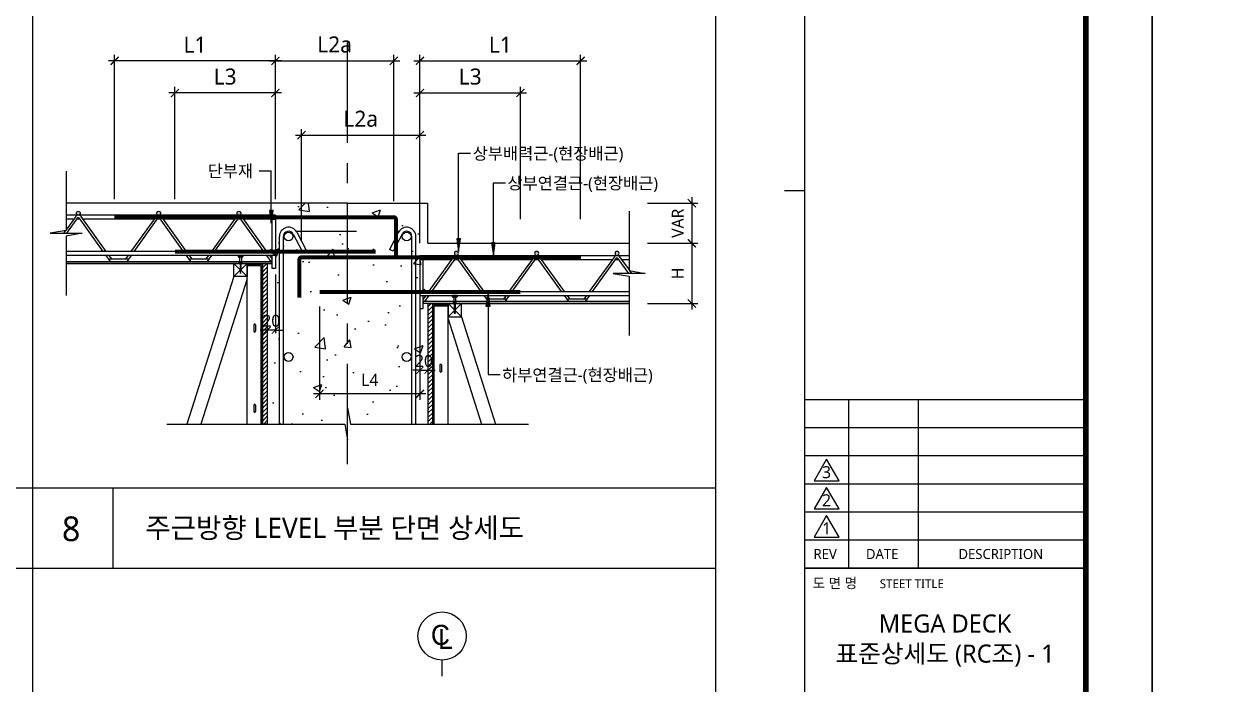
# Model space of a CAD drawing. Extents: x 10983 to 44623, y -18406 to 11294.
# Drawn here: x 16583 to 19534, y -4868 to -3223 of the extents above; entities that cross this region are included whole.
import ezdxf
from ezdxf.enums import TextEntityAlignment as Align

# ---------------------------------------------------------------- set-up
doc = ezdxf.new("R2010")
doc.units = 0
doc.header["$LTSCALE"] = 100
doc.header["$MEASUREMENT"] = 0
doc.header["$PDMODE"] = 3
doc.header["$PDSIZE"] = 10
for name, pattern in [('CEN', [62, 60, -1, 0, -1]), ('CENTERX2', [4, 2.5, -0.5, 0.5, -0.5]), ('HID', [2.5, 1.5, -1]), ('HIDDEN', [0.375, 0.25, -0.125])]:
    doc.linetypes.add(name, pattern=pattern)
doc.layers.get('0').update_dxf_attribs({"linetype": 'CONTINUOUS'})
doc.layers.get('Defpoints').update_dxf_attribs({"color": 165, "linetype": 'CONTINUOUS'})
for name, color, linetype in [('-비콘 단부', 7, 'CONTINUOUS'), ('0-TEXT', 3, 'CONTINUOUS'), ('DECK-CEN', 1, 'CEN'), ('DECK-CON', 2, 'CONTINUOUS'), ('DECK-DIM', 255, 'CONTINUOUS'), ('DECK-ETC STEEL', 6, 'CONTINUOUS'), ('DECK-HATCH', 251, 'CONTINUOUS'), ('DECK-JOINT BAR', 4, 'HIDDEN'), ('DECK-LATTICE', 7, 'CONTINUOUS'), ('DECK-PG', 4, 'CONTINUOUS'), ('DECK-RC', 251, 'CONTINUOUS'), ('DECK-RC(ETC)', 252, 'CONTINUOUS'), ('DECK-TABLE', 7, 'CONTINUOUS'), ('DECK-TEX1', 6, 'CONTINUOUS'), ('DECK-TEXT', 7, 'CONTINUOUS'), ('DECK-TITLE TEXT', 3, 'CONTINUOUS'), ('DECK-TRANS', 3, 'CONTINUOUS'), ('E2', 7, 'CONTINUOUS'), ('form', 7, 'CONTINUOUS'), ('form_TEX', 7, 'CONTINUOUS'), ('REVISION1', 10, 'CONTINUOUS')]:
    doc.layers.add(name, color=color, linetype=linetype)
doc.styles.add('SY Panel', font='malgun.ttf')
doc.styles.add('VICON TEXT', font='malgun.ttf')
doc.styles.add('굴림', font='Gulim.ttf')
doc.styles.add('맑은고딕', font='malgun.ttf')
doc.dimstyles.new('STDECK-DIM', dxfattribs={"dimtxt": 35, "dimasz": 20, "dimexe": 15, "dimexo": 40, "dimgap": 10, "dimtad": 1, "dimdec": 0, "dimtxsty": 'SY Panel', "dimblk": 'ARCHTICK', "dimcen": 2.5, "dimdle": 15, "dimclrd": 7, "dimclre": 7, "dimclrt": 6, "dimadec": 0, "dimazin": 0, "dimtfac": 1, "dimtdec": 0, "dimtmove": 0, "dimatfit": 3, "dimldrblk": 'ARCHTICK', "dimfxl": 1, "dimarcsym": 0})
doc.dimstyles.new('STDECK-DIM 2', dxfattribs={"dimscale": 2.5, "dimtxt": 12, "dimasz": 7, "dimexe": 3, "dimexo": 3, "dimgap": 3, "dimtad": 1, "dimdec": 0, "dimlunit": 6, "dimtxsty": 'VICON TEXT', "dimblk": 'ARCHTICK', "dimcen": 2.5, "dimclrd": 7, "dimclre": 7, "dimclrt": 6, "dimadec": 0, "dimazin": 0, "dimtfac": 1, "dimtdec": 0, "dimtix": 1, "dimtmove": 0, "dimatfit": 3, "dimfxl": 1, "dimarcsym": 0})
pattern_1 = [(45, (-603.847, -5267.392), (-5.303301, 5.303301), [])]

# ---------------------------------------------------------------- blocks, each defined once
blk = doc.blocks.new('_ArchTick')
at = {"color": 0, "linetype": 'ByBlock', "const_width": 0.15}
blk.add_lwpolyline([(-0.5, -0.5), (0.5, 0.5)], dxfattribs=at)
blk = doc.blocks.new('*D304')
at = {"layer": 'DECK-DIM', "color": 7, "lineweight": -2}
for p, q in [((18246.2, -3654.9), (18246.2, -3784.9)), ((18136.2, -3669.9), (18261.2, -3669.9)), ((18136.2, -3769.9), (18261.2, -3769.9))]:
    blk.add_line(p, q, dxfattribs=at)
at = {"layer": 'Defpoints', "color": 0, "ltscale": 0.5}
for p in [(18096.2, -3669.9), (18096.2, -3769.9), (18246.2, -3769.9)]:
    blk.add_point(p, dxfattribs=at)
at = {"layer": 'DECK-DIM', "color": 7, "lineweight": -2, "ltscale": 0.5, "xscale": 20, "yscale": 20, "zscale": 20}
for p, rotation in [((18246.2, -3669.9), 90), ((18246.2, -3769.9), 270)]:
    blk.add_blockref('_ArchTick', p, dxfattribs=dict(at, rotation=rotation))
at = {"layer": 'DECK-DIM', "color": 6, "ltscale": 0.5, "insert": (18211.2, -3719.9), "char_height": 30, "attachment_point": 5, "rotation": 90, "style": 'SY Panel'}
blk.add_mtext('VAR', dxfattribs=at)
blk = doc.blocks.new('*D305')
at = {"layer": 'DECK-DIM', "color": 7, "lineweight": -2}
for p, q in [((17569.5, -3923), (17569.5, -4159.9)), ((17319.5, -3927.3), (17319.5, -4159.9)), ((17584.5, -4144.9), (17304.5, -4144.9))]:
    blk.add_line(p, q, dxfattribs=at)
at = {"layer": 'Defpoints', "color": 0, "ltscale": 0.5}
for p in [(17319.5, -3887.3), (17569.5, -3883), (17319.5, -4144.9)]:
    blk.add_point(p, dxfattribs=at)
at = {"layer": 'DECK-DIM', "color": 7, "lineweight": -2, "ltscale": 0.5, "xscale": 20, "yscale": 20, "zscale": 20, "rotation": 180}
blk.add_blockref('_ArchTick', (17319.5, -4144.9), dxfattribs=at)
at = {"layer": 'DECK-DIM', "color": 7, "lineweight": -2, "ltscale": 0.5, "xscale": 20, "yscale": 20, "zscale": 20}
blk.add_blockref('_ArchTick', (17569.5, -4144.9), dxfattribs=at)
at = {"layer": 'DECK-DIM', "color": 6, "ltscale": 0.5, "insert": (17444.5, -4109.9), "char_height": 30, "attachment_point": 5, "style": 'SY Panel'}
blk.add_mtext('L4', dxfattribs=at)
blk = doc.blocks.new('*D306')
at = {"layer": 'DECK-DIM', "color": 7, "lineweight": -2}
for p, q in [((17189.5, -3847.4), (17189.5, -3993.5)), ((17209.5, -3847.4), (17209.5, -3993.5)), ((17189.5, -3986), (17172, -3986)), ((17209.5, -3986), (17189.5, -3986)), ((17209.5, -3986), (17227, -3986))]:
    blk.add_line(p, q, dxfattribs=at)
at = {"layer": 'Defpoints', "color": 0, "ltscale": 0.5}
for p in [(17189.5, -3839.9), (17209.5, -3839.9), (17189.5, -3986)]:
    blk.add_point(p, dxfattribs=at)
at = {"layer": 'DECK-DIM', "color": 7, "lineweight": -2, "ltscale": 0.5, "xscale": 17.5, "yscale": 17.5, "zscale": 17.5}
blk.add_blockref('_ArchTick', (17189.5, -3986), dxfattribs=at)
at = {"layer": 'DECK-DIM', "color": 7, "lineweight": -2, "ltscale": 0.5, "xscale": 17.5, "yscale": 17.5, "zscale": 17.5, "rotation": 180}
blk.add_blockref('_ArchTick', (17209.5, -3986), dxfattribs=at)
at = {"layer": 'DECK-DIM', "color": 6, "ltscale": 0.5, "insert": (17199.5, -3963), "char_height": 30, "attachment_point": 5, "style": 'VICON TEXT'}
blk.add_mtext('20', dxfattribs=at)
blk = doc.blocks.new('*D307')
at = {"layer": 'DECK-DIM', "color": 7, "lineweight": -2}
for p, q in [((17569.5, -3947.4), (17569.5, -4093.5)), ((17589.5, -3947.4), (17589.5, -4093.5)), ((17569.5, -4086), (17552, -4086)), ((17569.5, -4086), (17589.5, -4086)), ((17589.5, -4086), (17607, -4086))]:
    blk.add_line(p, q, dxfattribs=at)
at = {"layer": 'Defpoints', "color": 0, "ltscale": 0.5}
for p in [(17569.5, -3939.9), (17589.5, -3939.9), (17589.5, -4086)]:
    blk.add_point(p, dxfattribs=at)
at = {"layer": 'DECK-DIM', "color": 7, "lineweight": -2, "ltscale": 0.5, "xscale": 17.5, "yscale": 17.5, "zscale": 17.5}
blk.add_blockref('_ArchTick', (17569.5, -4086), dxfattribs=at)
at = {"layer": 'DECK-DIM', "color": 7, "lineweight": -2, "ltscale": 0.5, "xscale": 17.5, "yscale": 17.5, "zscale": 17.5, "rotation": 180}
blk.add_blockref('_ArchTick', (17589.5, -4086), dxfattribs=at)
at = {"layer": 'DECK-DIM', "color": 6, "ltscale": 0.5, "insert": (17579.5, -4063), "char_height": 30, "attachment_point": 5, "style": 'VICON TEXT'}
blk.add_mtext('20', dxfattribs=at)
blk = doc.blocks.new('*D308')
at = {"layer": 'DECK-DIM', "color": 7, "lineweight": -2}
for p, q in [((18136.2, -3769.9), (18261.2, -3769.9)), ((18246.2, -3754.9), (18246.2, -3934.9)), ((18136.2, -3919.9), (18261.2, -3919.9))]:
    blk.add_line(p, q, dxfattribs=at)
at = {"layer": 'Defpoints', "color": 0, "ltscale": 0.5}
for p in [(18096.2, -3769.9), (18096.2, -3919.9), (18246.2, -3919.9)]:
    blk.add_point(p, dxfattribs=at)
at = {"layer": 'DECK-DIM', "color": 7, "lineweight": -2, "ltscale": 0.5, "xscale": 20, "yscale": 20, "zscale": 20}
for p, rotation in [((18246.2, -3769.9), 90), ((18246.2, -3919.9), 270)]:
    blk.add_blockref('_ArchTick', p, dxfattribs=dict(at, rotation=rotation))
at = {"layer": 'DECK-DIM', "color": 6, "ltscale": 0.5, "insert": (18211.2, -3844.9), "char_height": 30, "attachment_point": 5, "rotation": 90, "style": 'SY Panel'}
blk.add_mtext('H', dxfattribs=at)
blk = doc.blocks.new('*D311')
at = {"layer": 'DECK-DIM', "color": 7, "lineweight": -2}
for p, q in [((16809.5, -3659.9), (16809.5, -3300.5)), ((17209.5, -3659.9), (17209.5, -3300.5)), ((17224.5, -3315.5), (16794.5, -3315.5))]:
    blk.add_line(p, q, dxfattribs=at)
at = {"layer": 'Defpoints', "color": 0, "ltscale": 0.5}
for p in [(16809.5, -3315.5), (16809.5, -3699.9), (17209.5, -3699.9)]:
    blk.add_point(p, dxfattribs=at)
at = {"layer": 'DECK-DIM', "color": 7, "lineweight": -2, "ltscale": 0.5, "xscale": 20, "yscale": 20, "zscale": 20, "rotation": 180}
blk.add_blockref('_ArchTick', (16809.5, -3315.5), dxfattribs=at)
at = {"layer": 'DECK-DIM', "color": 7, "lineweight": -2, "ltscale": 0.5, "xscale": 20, "yscale": 20, "zscale": 20}
blk.add_blockref('_ArchTick', (17209.5, -3315.5), dxfattribs=at)
at = {"layer": 'DECK-DIM', "color": 6, "ltscale": 0.5, "insert": (17009.5, -3275.1), "char_height": 40, "attachment_point": 5, "style": 'SY Panel'}
blk.add_mtext('L1', dxfattribs=at)
blk = doc.blocks.new('*D312')
at = {"layer": 'DECK-DIM', "color": 7, "lineweight": -2}
for p, q in [((17569.5, -3709.9), (17569.5, -3380.5)), ((17819.5, -3709.9), (17819.5, -3380.5)), ((17554.5, -3395.5), (17834.5, -3395.5))]:
    blk.add_line(p, q, dxfattribs=at)
at = {"layer": 'Defpoints', "color": 0, "ltscale": 0.5}
for p in [(17819.5, -3395.5), (17569.5, -3749.9), (17819.5, -3749.9)]:
    blk.add_point(p, dxfattribs=at)
at = {"layer": 'DECK-DIM', "color": 7, "lineweight": -2, "ltscale": 0.5, "xscale": 20, "yscale": 20, "zscale": 20, "rotation": 180}
blk.add_blockref('_ArchTick', (17569.5, -3395.5), dxfattribs=at)
at = {"layer": 'DECK-DIM', "color": 7, "lineweight": -2, "ltscale": 0.5, "xscale": 20, "yscale": 20, "zscale": 20}
blk.add_blockref('_ArchTick', (17819.5, -3395.5), dxfattribs=at)
at = {"layer": 'DECK-DIM', "color": 6, "ltscale": 0.5, "insert": (17694.5, -3354.9), "char_height": 40, "attachment_point": 5, "style": 'SY Panel'}
blk.add_mtext('L3', dxfattribs=at)
blk = doc.blocks.new('*D313')
at = {"layer": 'DECK-DIM', "color": 7, "lineweight": -2}
for p, q in [((17569.5, -3709.9), (17569.5, -3300.5)), ((17969.5, -3709.9), (17969.5, -3300.5)), ((17554.5, -3315.5), (17984.5, -3315.5))]:
    blk.add_line(p, q, dxfattribs=at)
at = {"layer": 'Defpoints', "color": 0, "ltscale": 0.5}
for p in [(17969.5, -3315.5), (17569.5, -3749.9), (17969.5, -3749.9)]:
    blk.add_point(p, dxfattribs=at)
at = {"layer": 'DECK-DIM', "color": 7, "lineweight": -2, "ltscale": 0.5, "xscale": 20, "yscale": 20, "zscale": 20, "rotation": 180}
blk.add_blockref('_ArchTick', (17569.5, -3315.5), dxfattribs=at)
at = {"layer": 'DECK-DIM', "color": 7, "lineweight": -2, "ltscale": 0.5, "xscale": 20, "yscale": 20, "zscale": 20}
blk.add_blockref('_ArchTick', (17969.5, -3315.5), dxfattribs=at)
at = {"layer": 'DECK-DIM', "color": 6, "ltscale": 0.5, "insert": (17769.5, -3275.1), "char_height": 40, "attachment_point": 5, "style": 'SY Panel'}
blk.add_mtext('L1', dxfattribs=at)
blk = doc.blocks.new('*D314')
at = {"layer": 'DECK-DIM', "color": 7, "lineweight": -2}
for p, q in [((16959.5, -3659.9), (16959.5, -3380.5)), ((17209.5, -3659.9), (17209.5, -3380.5)), ((17224.5, -3395.5), (16944.5, -3395.5))]:
    blk.add_line(p, q, dxfattribs=at)
at = {"layer": 'Defpoints', "color": 0, "ltscale": 0.5}
for p in [(16959.5, -3395.5), (16959.5, -3699.9), (17209.5, -3699.9)]:
    blk.add_point(p, dxfattribs=at)
at = {"layer": 'DECK-DIM', "color": 7, "lineweight": -2, "ltscale": 0.5, "xscale": 20, "yscale": 20, "zscale": 20, "rotation": 180}
blk.add_blockref('_ArchTick', (16959.5, -3395.5), dxfattribs=at)
at = {"layer": 'DECK-DIM', "color": 7, "lineweight": -2, "ltscale": 0.5, "xscale": 20, "yscale": 20, "zscale": 20}
blk.add_blockref('_ArchTick', (17209.5, -3395.5), dxfattribs=at)
at = {"layer": 'DECK-DIM', "color": 6, "ltscale": 0.5, "insert": (17084.5, -3354.9), "char_height": 40, "attachment_point": 5, "style": 'SY Panel'}
blk.add_mtext('L3', dxfattribs=at)
blk = doc.blocks.new('*D315')
at = {"layer": 'DECK-DIM', "color": 7, "lineweight": -2}
for p, q in [((17209.5, -3659.9), (17209.5, -3300.5)), ((17504.5, -3664.9), (17504.5, -3300.5)), ((17194.5, -3315.5), (17519.5, -3315.5))]:
    blk.add_line(p, q, dxfattribs=at)
at = {"layer": 'Defpoints', "color": 0, "ltscale": 0.5}
for p in [(17504.5, -3315.5), (17209.5, -3699.9), (17504.5, -3704.9)]:
    blk.add_point(p, dxfattribs=at)
at = {"layer": 'DECK-DIM', "color": 7, "lineweight": -2, "ltscale": 0.5, "xscale": 20, "yscale": 20, "zscale": 20, "rotation": 180}
blk.add_blockref('_ArchTick', (17209.5, -3315.5), dxfattribs=at)
at = {"layer": 'DECK-DIM', "color": 7, "lineweight": -2, "ltscale": 0.5, "xscale": 20, "yscale": 20, "zscale": 20}
blk.add_blockref('_ArchTick', (17504.5, -3315.5), dxfattribs=at)
at = {"layer": 'DECK-DIM', "color": 6, "ltscale": 0.5, "insert": (17357, -3274.9), "char_height": 40, "attachment_point": 5, "style": 'SY Panel'}
blk.add_mtext('L2a', dxfattribs=at)
blk = doc.blocks.new('*D316')
at = {"layer": 'DECK-DIM', "color": 7, "lineweight": -2}
for p, q in [((17259.5, -3500.5), (17584.5, -3500.5)), ((17274.5, -3764.9), (17274.5, -3485.5)), ((17569.5, -3769.9), (17569.5, -3485.5))]:
    blk.add_line(p, q, dxfattribs=at)
at = {"layer": 'Defpoints', "color": 0, "ltscale": 0.5}
for p in [(17569.5, -3500.5), (17274.5, -3804.9), (17569.5, -3809.9)]:
    blk.add_point(p, dxfattribs=at)
at = {"layer": 'DECK-DIM', "color": 7, "lineweight": -2, "ltscale": 0.5, "xscale": 20, "yscale": 20, "zscale": 20, "rotation": 180}
blk.add_blockref('_ArchTick', (17274.5, -3500.5), dxfattribs=at)
at = {"layer": 'DECK-DIM', "color": 7, "lineweight": -2, "ltscale": 0.5, "xscale": 20, "yscale": 20, "zscale": 20}
blk.add_blockref('_ArchTick', (17569.5, -3500.5), dxfattribs=at)
at = {"layer": 'DECK-DIM', "color": 6, "ltscale": 0.5, "insert": (17422, -3459.9), "char_height": 40, "attachment_point": 5, "style": 'SY Panel'}
blk.add_mtext('L2a', dxfattribs=at)
blk = doc.blocks.new('tg3')
at = {"layer": 'DECK-TRANS', "ltscale": 0.5}
h = blk.add_hatch(color=3, dxfattribs=at)
h.dxf.hatch_style = 1
h.paths.add_polyline_path([(6018.8, 42141.7, 1), (6008.8, 42141.7, 0.399881), (6013.6, 42136.7), (6014.1, 42136.7, 0.399881)])
h.paths.add_polyline_path([(6208.9, 42141.7, 1), (6218.9, 42141.7, 1)])
h.paths.add_polyline_path([(6418.8, 42141.7, 1), (6408.8, 42141.7, 0.399881), (6413.6, 42136.7), (6414.1, 42136.7, 0.399881)])
at = {"layer": '-비콘 단부', "color": 116, "ltscale": 0.5}
blk.add_lwpolyline([(6496.5, 42046.7), (6496.5, 42126.7), (6504.5, 42126.7), (6504.5, 42004), (6496.5, 42004), (6496.5, 42036.7)], dxfattribs=at)
blk.add_circle((6494, 42049.2), 2.5, dxfattribs=at)
at = {"layer": 'DECK-LATTICE', "ltscale": 0.5}
for p, q in [((6504.5, 42136.7), (5983.8, 42136.7)), ((6007.5, 42133.4), (5983.8, 42100.3)), ((6002.7, 42126.7), (5983.8, 42126.7)), ((6012.4, 42129.9), (5985, 42091.7)), ((6017.9, 42126.7), (6010.1, 42126.7)), ((6015.6, 42129.9), (6075.4, 42046.7)), ((6020.5, 42133.4), (6082.8, 42046.7)), ((6202.7, 42126.7), (6025.3, 42126.7)), ((6207.5, 42133.4), (6145.2, 42046.7)), ((6212.4, 42129.9), (6152.6, 42046.7)), ((6217.9, 42126.7), (6210.1, 42126.7)), ((6215.6, 42129.9), (6275.4, 42046.7)), ((6220.5, 42133.4), (6282.8, 42046.7)), ((6402.7, 42126.7), (6225.3, 42126.7)), ((6407.5, 42133.4), (6345.2, 42046.7)), ((6412.4, 42129.9), (6352.6, 42046.7)), ((6417.9, 42126.7), (6410.1, 42126.7)), ((6415.6, 42129.9), (6475.4, 42046.7)), ((6420.5, 42133.4), (6482.8, 42046.7)), ((6504.5, 42126.7), (6425.3, 42126.7)), ((6504.5, 42136.7), (6504.5, 42126.7)), ((5982.5, 42098.6), (5977.6, 42091.7)), ((6504.5, 42046.7), (5983.8, 42046.7)), ((6504.5, 42036.7), (5983.8, 42036.7)), ((6082.6, 42036.7), (6093.4, 42021.7)), ((6089.1, 42027.7), (6139, 42027.7)), ((6090, 42036.7), (6096.5, 42027.7)), ((6138, 42036.7), (6131.6, 42027.7)), ((6145.4, 42036.7), (6134.6, 42021.7)), ((6282.6, 42036.7), (6293.4, 42021.7)), ((6289.1, 42027.7), (6339, 42027.7)), ((6290, 42036.7), (6296.5, 42027.7)), ((6338, 42036.7), (6331.6, 42027.7)), ((6345.4, 42036.7), (6334.6, 42021.7)), ((6482.6, 42036.7), (6493.4, 42021.7)), ((6490, 42036.7), (6496.5, 42027.7)), ((6093.4, 42021.7), (6134.6, 42021.7)), ((6293.4, 42021.7), (6334.6, 42021.7))]:
    blk.add_line(p, q, dxfattribs=at)
for centre, radius in [((6014, 42128.7), 8), ((6014, 42128.7), 2), ((6214, 42128.7), 8), ((6214, 42128.7), 2), ((6414, 42128.7), 8), ((6414, 42128.7), 2)]:
    blk.add_arc(centre, radius, 35.7097, 144.2903, dxfattribs=at)
at = {"layer": 'DECK-PG', "ltscale": 0.5}
for p, q in [((5983.8, 42021.7), (6495.5, 42021.7)), ((5983.8, 42017.2), (6495.5, 42017.2)), ((5983.8, 42016.7), (6495.5, 42016.7)), ((6495.5, 42016.7), (6495.5, 42021.7))]:
    blk.add_line(p, q, dxfattribs=at)
at = {"layer": 'DECK-TRANS', "ltscale": 0.5}
for centre in [(6013.8, 42141.7), (6213.9, 42141.7), (6413.8, 42141.7)]:
    blk.add_circle(centre, 5, dxfattribs=at)

msp = doc.modelspace()

# ---------------------------------------------------------------- hatches: boundary and pattern name
at = {"linetype": 'ByBlock'}
h = msp.add_hatch(color=256, dxfattribs=at)
h.paths.add_polyline_path([(17204.2, -3688.1), (17199.5, -3688.1), (17199.5, -3719.5)])
h.paths.add_polyline_path([(17199.5, -3688.1), (17194.8, -3688.1), (17199.5, -3719.5)])
h = msp.add_hatch(color=256, dxfattribs=at)
h.paths.add_polyline_path([(17670.5, -3758.4), (17665.7, -3758.4), (17665.7, -3789.9)])
h.paths.add_polyline_path([(17665.7, -3758.4), (17661, -3758.4), (17665.7, -3789.9)])
h = msp.add_hatch(color=256, dxfattribs=at)
h.paths.add_polyline_path([(17756.9, -3768.4), (17752.2, -3768.4), (17752.2, -3799.9)])
h.paths.add_polyline_path([(17752.2, -3768.4), (17747.4, -3768.4), (17752.2, -3799.9)])
h = msp.add_hatch(color=256, dxfattribs=at)
h.paths.add_polyline_path([(17738.9, -3895.9), (17738.9, -3927.3), (17743.6, -3927.3)])
h.paths.add_polyline_path([(17738.9, -3895.9), (17734.2, -3927.3), (17738.9, -3927.3)])
at = {"layer": 'DECK-HATCH'}
h = msp.add_hatch(dxfattribs=at)
h.set_pattern_fill('AR-CONC', color=256, scale=30, style=0)
h.set_pattern_definition([(50, (1096.15, -5267.4), (215.178, -18.8256), [22.5, -247.5]), (355, (1096.15, -5267.4), (-41.6254, 225.6576), [18, -198]), (100.4514, (1114.08, -5268.96), (173.5527, 206.832), [19.122, -210.3426]), (46.1842, (1096.15, -5207.4), (320.1724, -49.6558), [33.75, -371.25]), (96.6356, (1122.83, -5211.53), (280.3986, 292.2356), [28.683, -315.514]), (351.1842, (1096.15, -5207.4), (280.3986, 292.2356), [27, -297]), (21, (1126.15, -5222.4), (179.0721, -120.7857), [22.5, -247.5]), (326, (1126.15, -5222.4), (72.9946, 217.545), [18, -198]), (71.4514, (1141.08, -5232.46), (252.0667, 96.7593), [19.122, -210.3426]), (37.5, (1096.15, -5267.39), (3.64796, 99.86816), [0, -195.6, 0, -201, 0, -198.75]), (7.5, (1096.15, -5267.39), (78.92086, 118.3235), [0, -114.6, 0, -191.1, 0, -75.75]), (327.5, (1029.25, -5267.39), (160.14673, -6.76646), [0, -75, 0, -234, 0, -310.5]), (317.5, (999.25, -5267.39), (174.9559, 30.0315), [0, -97.5, 0, -155.4, 0, -220.5])])
h.paths.add_polyline_path([(17389.5, -3669.9), (17189.5, -3669.9), (17189.5, -4220), (17382.4, -4220), (17389.5, -4260), (17389.5, -4180)])
h.paths.add_polyline_path([(17589.5, -3669.9), (17389.5, -3669.9), (17389.5, -4180), (17396.5, -4220), (17589.5, -4220)])
h = msp.add_hatch(dxfattribs=at)
h.set_pattern_fill('ANSI31', color=256, scale=60, style=0)
h.set_pattern_definition(pattern_1)
h.paths.add_polyline_path([(17189.5, -3819.9), (17177.5, -3819.9), (17177.5, -4220), (17189.5, -4220)])
h.paths.add_polyline_path([(17170.2, -3938.5), (17228.8, -3938.5), (17228.8, -3983.5), (17170.2, -3983.5)], flags=9)
h = msp.add_hatch(dxfattribs=at)
h.set_pattern_fill('ANSI31', color=256, scale=60, style=0)
h.set_pattern_definition(pattern_1)
h.paths.add_polyline_path([(17601.5, -3919.9), (17589.5, -3919.9), (17589.5, -4220), (17601.5, -4220)])
h.paths.add_polyline_path([(17550.2, -4038.5), (17608.8, -4038.5), (17608.8, -4083.5), (17550.2, -4083.5)], flags=9)

# ---------------------------------------------------------------- linework, layer by layer
at = {"linetype": 'ByBlock'}
for p, q in [((17665.7, -3789.9), (17665.7, -3545.4)), ((17665.7, -3545.4), (17695.7, -3545.4)), ((17169.5, -3589), (17199.5, -3589)), ((17199.5, -3719.5), (17199.5, -3589)), ((17752.2, -3799.9), (17752.2, -3619.4)), ((17752.2, -3619.4), (17782.2, -3619.4)), ((17738.9, -3895.9), (17738.9, -4097)), ((17738.9, -4097), (17768.9, -4097))]:
    msp.add_line(p, q, dxfattribs=at)
for points in [[(17204.2, -3688.1), (17194.8, -3688.1), (17199.5, -3719.5), (17204.2, -3688.1)], [(17670.5, -3758.4), (17661, -3758.4), (17665.7, -3789.9), (17670.5, -3758.4)], [(17756.9, -3768.4), (17747.4, -3768.4), (17752.2, -3799.9), (17756.9, -3768.4)], [(17743.6, -3927.3), (17734.2, -3927.3), (17738.9, -3895.9), (17743.6, -3927.3)]]:
    msp.add_lwpolyline(points, dxfattribs=at)
at = {"layer": 'DECK-CEN', "linetype": 'CENTERX2'}
msp.add_line((17389.5, -4320), (17389.5, -3248), dxfattribs=at)
at = {"layer": 'DECK-CON'}
for p, q in [((17389.5, -3669.9), (16688.8, -3669.9)), ((17389.5, -3669.9), (17589.5, -3669.9)), ((17589.5, -3769.9), (17589.5, -3669.9)), ((17589.5, -3769.9), (18090.2, -3769.9)), ((17189.5, -3819.9), (16688.8, -3819.9)), ((17589.5, -3919.9), (18090.2, -3919.9))]:
    msp.add_line(p, q, dxfattribs=at)
for points in [[(16688.8, -3589.9), (16688.8, -3737.8), (16648.8, -3744.9), (16728.8, -3744.9), (16688.8, -3751.9), (16688.8, -3899.9)], [(18090.2, -3689.9), (18090.2, -3837.8), (18130.2, -3844.9), (18050.2, -3844.9), (18090.2, -3851.9), (18090.2, -3999.9)], [(16939.5, -4220), (17382.4, -4220), (17389.5, -4260), (17389.5, -4180), (17396.5, -4220), (17839.5, -4220)], [(17034.5, -4220), (17382.4, -4220), (17389.5, -4260), (17389.5, -4180), (17396.5, -4220), (17744.5, -4220)]]:
    msp.add_lwpolyline(points, dxfattribs=at)
for points in [[(17177.5, -3819.9), (17189.5, -3819.9), (17189.5, -4220), (17177.5, -4220)], [(17601.5, -3919.9), (17589.5, -3919.9), (17589.5, -4220), (17601.5, -4220)]]:
    msp.add_lwpolyline(points, close=True, dxfattribs=at)
at = {"layer": 'DECK-ETC STEEL'}
for points in [[(17174.5, -3819.9), (17177.5, -3819.9), (17177.5, -4220), (17174.5, -4220), (17174.5, -3825.9), (17139.5, -3825.9), (17139.5, -3822.9), (17174.5, -3822.9), (17174.5, -3819.9), (17177.5, -3819.9)], [(17604.5, -3919.9), (17601.5, -3919.9), (17601.5, -4220), (17604.5, -4220), (17604.5, -3925.9), (17639.5, -3925.9), (17639.5, -3922.9), (17604.5, -3922.9), (17604.5, -3919.9), (17601.5, -3919.9)]]:
    msp.add_lwpolyline(points, dxfattribs=at)
at = {"layer": 'DECK-JOINT BAR', "const_width": 10}
for points in [[(16808.9, -3704.9), (17504.5, -3704.9, -0.414214), (17509.5, -3709.9), (17509.5, -3804.9)], [(17269.5, -3904.9), (17269.5, -3809.9, -0.414214), (17274.5, -3804.9), (17970.1, -3804.9)]]:
    msp.add_lwpolyline(points, format="xyb", dxfattribs=at)
for points in [[(16959.5, -3790.9), (17459.5, -3790.9)], [(17819.5, -3890.9), (17319.5, -3890.9)]]:
    msp.add_lwpolyline(points, dxfattribs=at)
at = {"layer": 'DECK-RC'}
for p, q in [((17254, -3746.8), (17276.5, -3789.8)), ((17262.9, -3742.2), (17285.3, -3785.2)), ((17516.1, -3742.2), (17493.6, -3785.2)), ((17525, -3746.8), (17502.5, -3789.8)), ((17219.5, -4220), (17219.5, -3752.9)), ((17229.5, -4220), (17229.5, -3752.9)), ((17549.5, -4220), (17549.5, -3752.9)), ((17559.5, -4220), (17559.5, -3752.9)), ((17276.5, -3789.8), (17285.3, -3785.2)), ((17502.5, -3789.8), (17493.6, -3785.2))]:
    msp.add_line(p, q, dxfattribs=at)
at = {"layer": 'DECK-RC', "linetype": 'HID'}
msp.add_line((17261.4, -3739.9), (17517.5, -3739.9), dxfattribs=at)
at = {"layer": 'DECK-RC'}
for centre in [(17242.5, -3752.9), (17536.5, -3752.9), (17242.5, -4052.9), (17536.5, -4052.9)]:
    msp.add_circle(centre, 11, dxfattribs=at)
for centre, radius, start, end in [((17242.5, -3752.9), 23, 27.5898, 180), ((17242.5, -3752.9), 13, 27.5824, 180), ((17536.5, -3752.9), 23, 0, 152.4102), ((17536.5, -3752.9), 13, 0, 152.4176)]:
    msp.add_arc(centre, radius, start, end, dxfattribs=at)
at = {"layer": 'DECK-RC(ETC)'}
for p, q in [((17117, -3800.9), (17117, -3802.9)), ((17118, -3799.9), (17128, -3799.9)), ((17118, -3803.9), (17128, -3803.9)), ((17120.7, -3806.2), (17120.7, -3816.6)), ((17125.3, -3806.2), (17125.3, -3816.6)), ((17129, -3800.9), (17129, -3802.9)), ((17106.5, -3852.9), (17139.5, -3819.9)), ((17139.5, -3852.9), (17106.5, -3819.9)), ((17119, -3818.5), (17119, -3819.3)), ((17119.6, -3817.9), (17120.1, -3817.9)), ((17119.6, -3819.9), (17126.4, -3819.9)), ((17120.1, -3817.9), (17125.9, -3817.9)), ((17122, -3817.9), (17124, -3817.9)), ((17122, -3819.9), (17122, -3840.4)), ((17124, -3819.9), (17124, -3840.4)), ((17125.9, -3817.9), (17126.4, -3817.9)), ((17127, -3818.5), (17127, -3819.3)), ((17139.5, -4220), (17139.5, -3825.9)), ((17106.5, -3852.9), (16989.5, -4220)), ((17139.5, -3858), (17024.1, -4220)), ((17122, -3840.4), (17123, -3845.4)), ((17123, -3845.4), (17124, -3840.4)), ((17639.5, -3952.9), (17672.5, -3919.9)), ((17672.5, -3952.9), (17639.5, -3919.9)), ((17650, -3900.9), (17650, -3902.9)), ((17661, -3899.9), (17651, -3899.9)), ((17661, -3903.9), (17651, -3903.9)), ((17652, -3918.5), (17652, -3919.3)), ((17653.1, -3917.9), (17652.6, -3917.9)), ((17659.4, -3919.9), (17652.6, -3919.9)), ((17658.9, -3917.9), (17653.1, -3917.9)), ((17653.7, -3906.2), (17653.7, -3916.6)), ((17657, -3917.9), (17655, -3917.9)), ((17655, -3919.9), (17655, -3940.4)), ((17657, -3919.9), (17657, -3940.4)), ((17658.3, -3906.2), (17658.3, -3916.6)), ((17659.4, -3917.9), (17658.9, -3917.9)), ((17660, -3918.5), (17660, -3919.3)), ((17662, -3900.9), (17662, -3902.9)), ((17639.5, -4220), (17639.5, -3925.9)), ((17656, -3945.4), (17655, -3940.4)), ((17657, -3940.4), (17656, -3945.4)), ((17672.5, -3952.9), (17757.6, -4220)), ((17156, -3972.9), (17156, -3988.9)), ((17160, -3972.9), (17160, -3988.9)), ((17639.5, -3958), (17723, -4220)), ((17619, -4072.9), (17619, -4088.9)), ((17623, -4072.9), (17623, -4088.9)), ((17156, -4172.9), (17156, -4188.9)), ((17160, -4172.9), (17160, -4188.9))]:
    msp.add_line(p, q, dxfattribs=at)
for points in [[(17106.5, -3819.9), (17139.5, -3819.9), (17139.5, -3852.9), (17106.5, -3852.9), (17106.5, -3819.9)], [(17672.5, -3919.9), (17639.5, -3919.9), (17639.5, -3952.9), (17672.5, -3952.9), (17672.5, -3919.9)]]:
    msp.add_lwpolyline(points, dxfattribs=at)
for centre, radius, start, end in [((17118, -3800.9), 1, 90, 180), ((17118, -3802.9), 1, 180, 270), ((17117.9, -3806.6), 2.75, 7.7709, 89.4479), ((17128, -3806.6), 2.75, 90.5521, 172.2291), ((17128, -3800.9), 1, 0, 90), ((17128, -3802.9), 1, 270, 0), ((17119.6, -3818.5), 0.6, 90, 180), ((17119.6, -3819.3), 0.6, 180, 270), ((17119.3, -3816.5), 1.39, 281.7725, 355.1369), ((17126.7, -3816.5), 1.39, 184.8631, 258.2275), ((17126.4, -3818.5), 0.6, 0, 90), ((17126.4, -3819.3), 0.6, 270, 0), ((17651, -3900.9), 1, 90, 180), ((17651, -3902.9), 1, 180, 270), ((17650.9, -3906.6), 2.75, 7.7709, 89.4479), ((17652.6, -3918.5), 0.6, 90, 180), ((17652.6, -3919.3), 0.6, 180, 270), ((17652.3, -3916.5), 1.39, 281.7725, 355.1369), ((17661, -3906.6), 2.75, 90.5521, 172.2291), ((17659.7, -3916.5), 1.39, 184.8631, 258.2275), ((17659.4, -3918.5), 0.6, 0, 90), ((17659.4, -3919.3), 0.6, 270, 0), ((17661, -3900.9), 1, 0, 90), ((17661, -3902.9), 1, 270, 0), ((17158, -3972.9), 2, 0, 180), ((17158, -3972.9), 2, 0, 180), ((17158, -3988.9), 2, 180, 0), ((17621, -4072.9), 2, 0, 180), ((17621, -4072.9), 2, 0, 180), ((17621, -4088.9), 2, 180, 0), ((17158, -4172.9), 2, 0, 180), ((17158, -4172.9), 2, 0, 180), ((17158, -4188.9), 2, 180, 0)]:
    msp.add_arc(centre, radius, start, end, dxfattribs=at)
at = {"layer": 'DECK-TABLE', "ltscale": 0.5}
for p, q in [((16605.1, -1280.1), (16605.1, -6230.1)), ((18305.1, -4380.1), (11505.1, -4380.1)), ((16805.1, -4380.1), (16805.1, -4580.1)), ((18305.1, -4580.1), (11505.1, -4580.1))]:
    msp.add_line(p, q, dxfattribs=at)
msp.add_lwpolyline([(11505.1, -1280.1), (18305.1, -1280.1), (18305.1, -6230.1), (11505.1, -6230.1)], close=True, dxfattribs=at)
at = {"layer": 'Defpoints'}
for points in [[(10982.5, -6526.2), (19392.5, -6526.2), (19392.5, -586.2), (10982.5, -586.2)], [(19392.5, -6526.2), (27802.5, -6526.2), (27802.5, -586.2), (19392.5, -586.2)]]:
    msp.add_lwpolyline(points, close=True, dxfattribs=at)
at = {"layer": 'E2', "linetype": 'ByBlock'}
msp.add_line((17624.6, -4848), (17624.6, -4808), dxfattribs=at)
msp.add_circle((17624.6, -4748), 60, dxfattribs=at)
at = {"layer": 'form', "color": 30}
for p, q in [((18526.8, -980.1), (18526.8, -6298.4)), ((18526.8, -3639.3), (18476.8, -3639.3))]:
    msp.add_line(p, q, dxfattribs=at)
at = {"layer": 'form', "ltscale": 2}
for p, q in [((18526.8, -4158.7), (19226.1, -4158.7)), ((18635.9, -4158.7), (18635.9, -4578.7)), ((18809.7, -4158.7), (18809.7, -4578.7)), ((18526.8, -4228.7), (19226.1, -4228.7)), ((18526.8, -4298.7), (19226.1, -4298.7)), ((18526.8, -4368.7), (19226.1, -4368.7)), ((18526.8, -4438.7), (19226.1, -4438.7)), ((18526.8, -4508.7), (19226.1, -4508.7)), ((19226.8, -4578.7), (18526.8, -4578.7)), ((18526.8, -4578.7), (19226.8, -4578.7))]:
    msp.add_line(p, q, dxfattribs=at)
at = {"layer": 'form', "color": 30, "ltscale": 0.5}
msp.add_line((18526.8, -4578.7), (19226.1, -4578.7), dxfattribs=at)
at = {"layer": 'form', "color": 30, "const_width": 14.2}
msp.add_lwpolyline([(11273.2, -980.1), (11273.2, -6298.4), (19226.8, -6298.4), (19226.8, -980.1)], close=True, dxfattribs=at)
at = {"layer": 'REVISION1', "ltscale": 2}
for points in [[(18581.5, -4307.7), (18550.5, -4361.5), (18612.6, -4361.5), (18581.5, -4307.7)], [(18581.5, -4377.7), (18550.5, -4431.5), (18612.6, -4431.5), (18581.5, -4377.7)], [(18581.5, -4447.7), (18550.5, -4501.5), (18612.6, -4501.5), (18581.5, -4447.7)]]:
    msp.add_lwpolyline(points, dxfattribs=at)

# ---------------------------------------------------------------- block references
at = {"layer": '-비콘 단부'}
msp.add_blockref('tg3', (10705, -45836.6), dxfattribs=at)
at = {"layer": '-비콘 단부', "xscale": -1}
msp.add_blockref('tg3', (24073.9, -45936.6), dxfattribs=at)

# ---------------------------------------------------------------- texts
at = {"layer": '0-TEXT', "insert": (18876.5, -4759.2), "char_height": 45, "width": 700, "attachment_point": 5, "style": '맑은고딕'}
msp.add_mtext('MEGA DECK \\P표준상세도 (RC조) - 1', dxfattribs=at)
at = {"layer": 'DECK-TEX1', "color": 6, "linetype": 'ByBlock', "style": '굴림'}
for s, p in [('C', (17596.8, -4770.1)), ('L', (17614.8, -4780.1))]:
    msp.add_text(s, height=50, dxfattribs=at).set_placement(p)
at = {"layer": 'DECK-TEXT', "style": 'VICON TEXT'}
for s, p in [('상부배력근-(현장배근)', (17700.9, -3561.2)), ('단부재', (17041.1, -3604.8)), ('상부연결근-(현장배근)', (17787.3, -3635.2)), ('하부연결근-(현장배근)', (17774, -4112.8))]:
    msp.add_text(s, height=30, dxfattribs=at).set_placement(p)
at = {"layer": 'DECK-TITLE TEXT', "color": 3, "style": 'VICON TEXT'}
for s, height, p in [('8', 61.4, (16678.4, -4511.6)), ('주근방향 LEVEL 부분 단면 상세도', 50.257, (16886.1, -4503.8))]:
    msp.add_text(s, height=height, dxfattribs=at).set_placement(p)
at = {"layer": 'form_TEX', "style": 'VICON TEXT'}
for s, p in [('REV', (18549.2, -4556.2)), ('DATE', (18679.7, -4556.2)), ('DESCRIPTION', (18910, -4556.2))]:
    msp.add_text(s, height=25, dxfattribs=at).set_placement(p)
at = {"layer": 'form_TEX', "ltscale": 2, "style": '맑은고딕'}
for s, height, p in [('도 면 명', 25, (18546.8, -4628.7)), ('STEET TITLE', 22, (18714, -4628.7))]:
    msp.add_text(s, height=height, dxfattribs=at).set_placement(p)
at = {"layer": 'REVISION1', "ltscale": 2, "style": 'VICON TEXT'}
for s, p in [('3', (18581.5, -4339.9)), ('2', (18581.5, -4409.9)), ('1', (18581.5, -4479.9))]:
    msp.add_text(s, height=30, dxfattribs=at).set_placement(p, align=Align.MIDDLE_CENTER)

# ---------------------------------------------------------------- dimensions: what is measured, and where the dimension line sits
at = {"layer": 'DECK-DIM'}
for base, p1, p2, angle, text, override, picture, middle in [((16809.5, -3315.5), (17209.5, -3699.9), (16809.5, -3699.9), 180, 'L1', {"dimtxt": 40, "dimgap": 20}, '*D311', (17009.5, -3275.1)), ((16959.5, -3395.5), (17209.5, -3699.9), (16959.5, -3699.9), 180, 'L3', {"dimtxt": 40, "dimgap": 20}, '*D314', (17084.5, -3354.9)), ((18246.2, -3919.9), (18096.2, -3769.9), (18096.2, -3919.9), 90, 'H', {"dimtxt": 30, "dimgap": 20}, '*D308', (18211.2, -3844.9)), ((17319.5, -4144.9), (17569.5, -3883), (17319.5, -3887.3), 180, 'L4', {"dimtxt": 30, "dimgap": 20}, '*D305', (17444.5, -4109.9))]:
    dim = msp.add_linear_dim(base=base, p1=p1, p2=p2, angle=angle, text=text, dimstyle='STDECK-DIM', override=override, dxfattribs=at)
    dim.commit()
    dim.dimension.update_dxf_attribs({"geometry": picture, "text_midpoint": middle})
for base, p1, p2, text, picture, middle in [((17504.5, -3315.5), (17209.5, -3699.9), (17504.5, -3704.9), 'L2a', '*D315', (17357, -3274.9)), ((17969.5, -3315.5), (17569.5, -3749.9), (17969.5, -3749.9), 'L1', '*D313', (17769.5, -3275.1)), ((17819.5, -3395.5), (17569.5, -3749.9), (17819.5, -3749.9), 'L3', '*D312', (17694.5, -3354.9)), ((17569.5, -3500.5), (17274.5, -3804.9), (17569.5, -3809.9), 'L2a', '*D316', (17422, -3459.9))]:
    dim = msp.add_linear_dim(base=base, p1=p1, p2=p2, text=text, dimstyle='STDECK-DIM', override={"dimtxt": 40, "dimgap": 20}, dxfattribs=at)
    dim.commit()
    dim.dimension.update_dxf_attribs({"geometry": picture, "text_midpoint": middle})
dim = msp.add_linear_dim(base=(18246.2, -3769.9), p1=(18096.2, -3669.9), p2=(18096.2, -3769.9), angle=90, text='VAR', dimstyle='STDECK-DIM', override={"dimtxt": 30, "dimgap": 20}, dxfattribs=at)
dim.commit()
dim.dimension.update_dxf_attribs({"geometry": '*D304', "text_midpoint": (18246.2, -3719.9), "dimtype": 160})
dim = msp.add_linear_dim(base=(17189.5, -3986), p1=(17209.5, -3839.9), p2=(17189.5, -3839.9), angle=180, dimstyle='STDECK-DIM 2', dxfattribs=at)
dim.commit()
dim.dimension.update_dxf_attribs({"geometry": '*D306', "text_midpoint": (17199.5, -3963)})
dim = msp.add_linear_dim(base=(17589.5, -4086), p1=(17569.5, -3939.9), p2=(17589.5, -3939.9), dimstyle='STDECK-DIM 2', dxfattribs=at)
dim.commit()
dim.dimension.update_dxf_attribs({"geometry": '*D307', "text_midpoint": (17579.5, -4063)})

doc.saveas('drawing.dxf')
